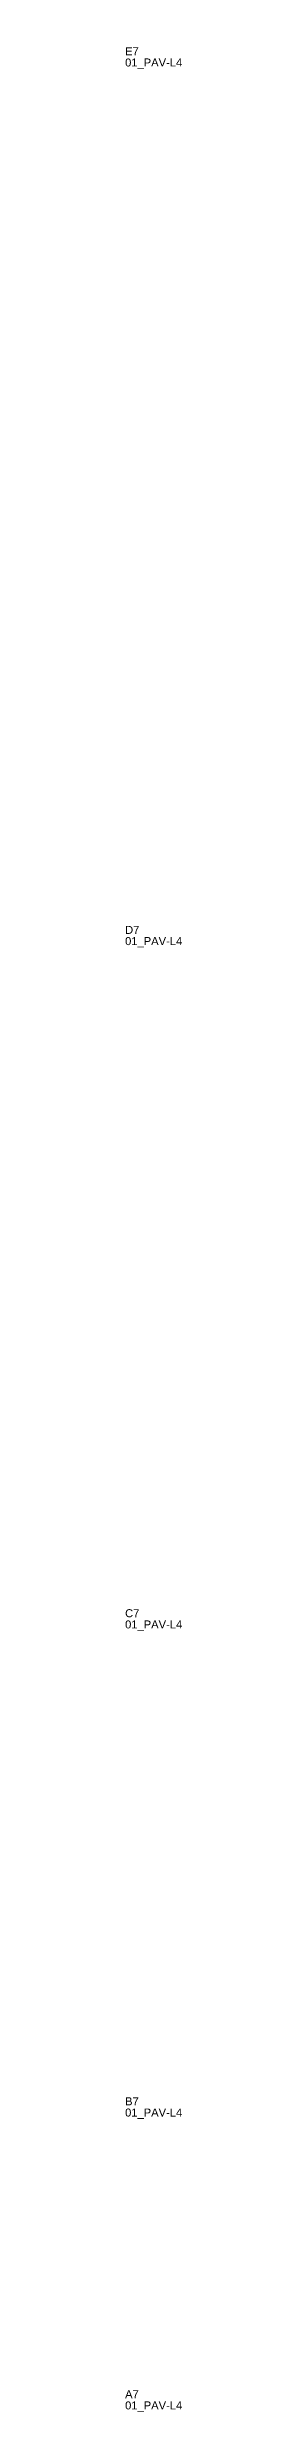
# Model space of a CAD drawing. Header units: metres. Extents: x 222 to 3247, y -561 to 1012.
# Drawn here: x 3211 to 3247, y -465 to 1012 of the extents above; entities that cross this region are included whole.
import ezdxf

# ---------------------------------------------------------------- set-up
doc = ezdxf.new("R2010")
doc.units = ezdxf.units.M
doc.layers.add('3', color=3, linetype='CONTINUOUS')
doc.layers.add('AUX00', color=7, linetype='CONTINUOUS')
doc.styles.add('STR_STANDARD', font='arial.ttf')

msp = doc.modelspace()

# ---------------------------------------------------------------- texts
at = {"layer": '3', "style": 'STR_STANDARD'}
for s, p in [('E7', (3211.2, 1007.35)), ('E7', (3211.2, 1007.35)), ('D7', (3211.2, 458.35)), ('D7', (3211.2, 458.35)), ('C7', (3211.2, 31.35)), ('C7', (3211.2, 31.35)), ('B7', (3211.2, -273.65)), ('B7', (3211.2, -273.65)), ('A7', (3211.2, -456.65)), ('A7', (3211.2, -456.65))]:
    msp.add_text(s, height=5, dxfattribs=at).set_placement(p)
at = {"layer": 'AUX00', "style": 'STR_STANDARD'}
for p in [(3211.2, 1000.35), (3211.2, 1000.35), (3211.2, 451.35), (3211.2, 451.35), (3211.2, 24.35), (3211.2, 24.35), (3211.2, -280.65), (3211.2, -280.65), (3211.2, -463.65), (3211.2, -463.65)]:
    msp.add_text('01_PAV-L4', height=5, dxfattribs=at).set_placement(p)

doc.saveas('drawing.dxf')
